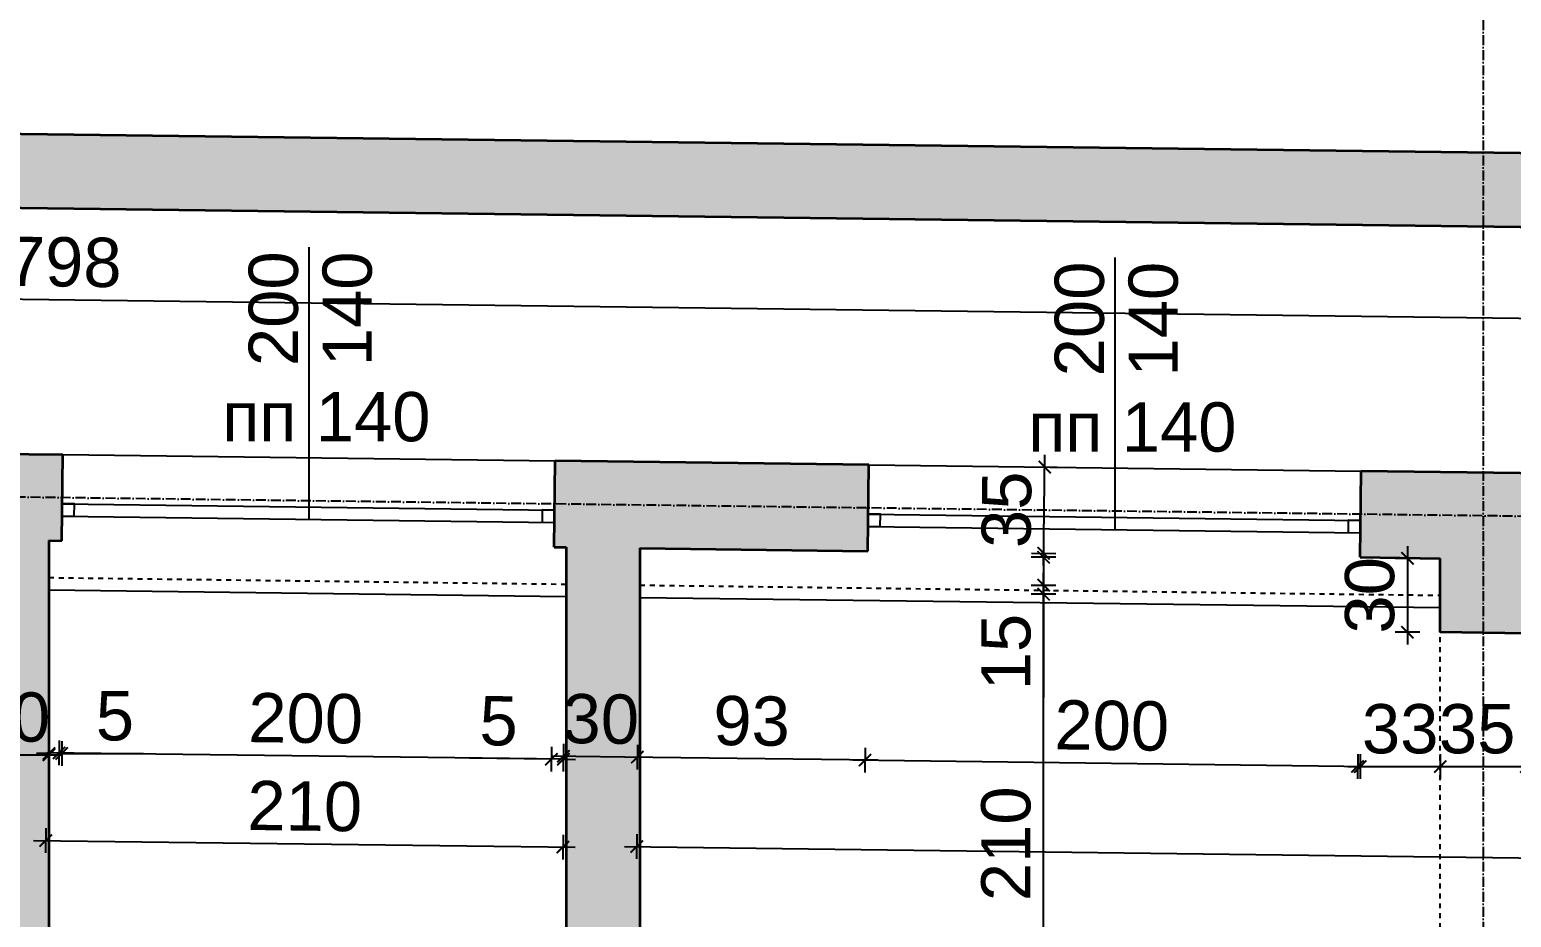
# Model space of a CAD drawing. Header units: inches. Extents: x -72385 to 39588, y -6525 to 66685.
# Drawn here: x -48975 to -48373, y 30897 to 31257 of the extents above; entities that cross this region are included whole.
import ezdxf

# ---------------------------------------------------------------- set-up
doc = ezdxf.new("R2010")
doc.units = ezdxf.units.IN
doc.header["$MEASUREMENT"] = 0
doc.linetypes.add('DashDot', pattern=[0.6, 0.4, -0.1, 0, -0.1])
doc.linetypes.add('Hidden', pattern=[0.4, 0.2, -0.2])
for name, color, linetype, lineweight in [('Изгледни линии', 253, 'Continuous', 25), ('Надписи коти външни', 252, 'Continuous', 25), ('Надписи коти вътрешни', 252, 'Continuous', 25), ('Надписи прозорци', 252, 'Continuous', 25), ('Оси', 252, 'DashDot', 25), ('Прозорци', 251, 'Continuous', 25), ('Пунктир', 253, 'Hidden', 25), ('Разрезни линии', 7, 'Continuous', 35), ('Щрих стени', 254, 'Continuous', 25)]:
    doc.layers.add(name, color=color, linetype=linetype, lineweight=lineweight)
doc.styles.add('Arial Regular', font='arial.ttf')
doc.styles.get("Standard").update_dxf_attribs({"font": 'arial.ttf'})
doc.dimstyles.new('Annotative', dxfattribs={"dimscale": 0, "dimtxt": 20, "dimasz": 5, "dimexe": 5, "dimexo": 5, "dimgap": 5, "dimtad": 1, "dimdec": 0, "dimzin": 0, "dimdsep": 46, "dimtxsty": 'Standard', "dimblk": 'ARCHTICK', "dimcen": 5, "dimdle": 5, "dimadec": 0, "dimazin": 0, "dimtfac": 1, "dimtdec": 0, "dimtofl": 0, "dimtmove": 0, "dimatfit": 3, "dimldrblk": 'ARCHTICK', "dimfxl": 5, "dimfxlon": 1, "dimtolj": 1, "dimtzin": 0, "dimarcsym": 1})

# ---------------------------------------------------------------- blocks, each defined once
blk = doc.blocks.new('_ArchTick')
at = {"color": 0, "linetype": 'ByBlock', "const_width": 0.15}
blk.add_lwpolyline([(-0.5, -0.5), (0.5, 0.5)], dxfattribs=at)
blk = doc.blocks.new('*D146')
at = {"layer": 'Defpoints', "color": 0, "ltscale": 50, "transparency": 16777216}
for p in [(-48967.34, 31029.84), (-48757.34, 31027.16), (-48758.63, 30925.42)]:
    blk.add_point(p, dxfattribs=at)
at = {"layer": 'Надписи коти вътрешни', "color": 0, "lineweight": -2, "ltscale": 50, "transparency": 16777216}
for p, q in [((-48968.57, 30933.09), (-48968.7, 30923.09)), ((-48758.57, 30930.42), (-48758.7, 30920.42)), ((-48973.63, 30928.15), (-48753.63, 30925.35))]:
    blk.add_line(p, q, dxfattribs=at)
at = {"layer": 'Надписи коти вътрешни', "color": 0, "lineweight": -2, "ltscale": 50, "transparency": 16777216, "xscale": 5, "yscale": 5, "zscale": 5}
for p, rotation in [((-48968.63, 30928.09), 179.2706286525463), ((-48758.63, 30925.42), 359.2706286525462)]:
    blk.add_blockref('_ArchTick', p, dxfattribs=dict(at, rotation=rotation))
at = {"layer": 'Надписи коти вътрешни', "color": 0, "ltscale": 50, "transparency": 16777216, "insert": (-48863.44, 30941.96), "char_height": 20, "attachment_point": 5, "rotation": 359.27063}
blk.add_mtext('\\A1;210', dxfattribs=at)
blk = doc.blocks.new('*D148')
at = {"layer": 'Defpoints', "color": 0, "ltscale": 50, "transparency": 16777216}
for p in [(-48727.34, 31026.78), (-47567.34, 31012.01), (-47568.63, 30910.86)]:
    blk.add_point(p, dxfattribs=at)
at = {"layer": 'Надписи коти вътрешни', "color": 0, "lineweight": -2, "ltscale": 50, "transparency": 16777216}
for p, q in [((-48728.56, 30930.63), (-48728.69, 30920.63)), ((-48733.62, 30925.69), (-47563.63, 30910.8)), ((-47568.56, 30915.86), (-47568.69, 30905.86))]:
    blk.add_line(p, q, dxfattribs=at)
at = {"layer": 'Надписи коти вътрешни', "color": 0, "lineweight": -2, "ltscale": 50, "transparency": 16777216, "xscale": 5, "yscale": 5, "zscale": 5}
for p, rotation in [((-48728.63, 30925.63), 179.2706286525475), ((-47568.63, 30910.86), 359.2706286525474)]:
    blk.add_blockref('_ArchTick', p, dxfattribs=dict(at, rotation=rotation))
at = {"layer": 'Надписи коти вътрешни', "color": 0, "ltscale": 50, "transparency": 16777216, "insert": (-48148.43, 30933.46), "char_height": 20, "attachment_point": 5, "rotation": 359.27063}
blk.add_mtext('\\A1;1160', dxfattribs=at)
blk = doc.blocks.new('*D149')
at = {"layer": 'Defpoints', "color": 0, "ltscale": 50, "transparency": 16777216}
for p in [(-48727.34, 31031.78), (-48563.39, 31031.78), (-48727.34, 30821.76)]:
    blk.add_point(p, dxfattribs=at)
at = {"layer": 'Надписи коти вътрешни', "color": 0, "lineweight": -2, "ltscale": 50, "transparency": 16777216}
for p, q in [((-48563.39, 30816.76), (-48563.39, 31036.78)), ((-48568.39, 31031.78), (-48558.39, 31031.78)), ((-48568.39, 30821.76), (-48558.39, 30821.76))]:
    blk.add_line(p, q, dxfattribs=at)
at = {"layer": 'Надписи коти вътрешни', "color": 0, "lineweight": -2, "ltscale": 50, "transparency": 16777216, "xscale": 5, "yscale": 5, "zscale": 5}
for p, rotation in [((-48563.39, 31031.78), 90), ((-48563.39, 30821.76), 270)]:
    blk.add_blockref('_ArchTick', p, dxfattribs=dict(at, rotation=rotation))
at = {"layer": 'Надписи коти вътрешни', "color": 0, "ltscale": 50, "transparency": 16777216, "insert": (-48578.61, 30926.77), "char_height": 20, "attachment_point": 5, "rotation": 90}
blk.add_mtext('\\A1;210', dxfattribs=at)
blk = doc.blocks.new('*D7260')
at = {"layer": 'Defpoints', "color": 0, "ltscale": 50, "transparency": 16777216}
for p in [(-48434.84, 31043.06), (-48563.39, 31028.06), (-48435.03, 31028.06)]:
    blk.add_point(p, dxfattribs=at)
at = {"layer": 'Надписи коти вътрешни', "color": 0, "lineweight": -2, "ltscale": 50, "transparency": 16777216}
for p, q in [((-48558.39, 31043.06), (-48568.39, 31043.06)), ((-48563.39, 31048.06), (-48563.39, 31028.06)), ((-48558.39, 31028.06), (-48568.39, 31028.06)), ((-48563.39, 31028.06), (-48563.39, 30986.14))]:
    blk.add_line(p, q, dxfattribs=at)
at = {"layer": 'Надписи коти вътрешни', "color": 0, "lineweight": -2, "ltscale": 50, "transparency": 16777216, "xscale": 5, "yscale": 5, "zscale": 5}
for p, rotation in [((-48563.39, 31043.06), 90), ((-48563.39, 31028.06), 270)]:
    blk.add_blockref('_ArchTick', p, dxfattribs=dict(at, rotation=rotation))
at = {"layer": 'Надписи коти вътрешни', "color": 0, "ltscale": 50, "transparency": 16777216, "insert": (-48578.61, 31004.6), "char_height": 20, "attachment_point": 5, "rotation": 90}
blk.add_mtext('\\A1;15', dxfattribs=at)
blk = doc.blocks.new('*D162')
at = {"layer": 'Defpoints', "color": 0, "ltscale": 50, "transparency": 16777216}
for p in [(-48402.15, 31042.64), (-48415.67, 31012.64), (-48402.34, 31012.64)]:
    blk.add_point(p, dxfattribs=at)
at = {"layer": 'Надписи коти вътрешни', "color": 0, "lineweight": -2, "ltscale": 50, "transparency": 16777216}
for p, q in [((-48410.67, 31042.64), (-48420.67, 31042.64)), ((-48415.67, 31047.64), (-48415.67, 31007.64)), ((-48410.67, 31012.64), (-48420.67, 31012.64))]:
    blk.add_line(p, q, dxfattribs=at)
at = {"layer": 'Надписи коти вътрешни', "color": 0, "lineweight": -2, "ltscale": 50, "transparency": 16777216, "xscale": 5, "yscale": 5, "zscale": 5}
for p, rotation in [((-48415.67, 31042.64), 90), ((-48415.67, 31012.64), 270)]:
    blk.add_blockref('_ArchTick', p, dxfattribs=dict(at, rotation=rotation))
at = {"layer": 'Надписи коти вътрешни', "color": 0, "ltscale": 50, "transparency": 16777216, "insert": (-48430.89, 31027.64), "char_height": 20, "attachment_point": 5, "rotation": 90}
blk.add_mtext('\\A1;30', dxfattribs=at)
blk = doc.blocks.new('*D163')
at = {"layer": 'Defpoints', "color": 0, "ltscale": 50, "transparency": 16777216}
for p in [(-48402.34, 31012.64), (-48367.34, 31012.64), (-48367.34, 30958.13)]:
    blk.add_point(p, dxfattribs=at)
at = {"layer": 'Надписи коти вътрешни', "color": 0, "lineweight": -2, "ltscale": 50, "transparency": 16777216}
for p, q in [((-48402.34, 30963.13), (-48402.34, 30953.13)), ((-48367.34, 30963.13), (-48367.34, 30953.13)), ((-48407.34, 30958.13), (-48362.34, 30958.13))]:
    blk.add_line(p, q, dxfattribs=at)
at = {"layer": 'Надписи коти вътрешни', "color": 0, "lineweight": -2, "ltscale": 50, "transparency": 16777216, "xscale": 5, "yscale": 5, "zscale": 5, "rotation": 180}
blk.add_blockref('_ArchTick', (-48402.34, 30958.13), dxfattribs=at)
at = {"layer": 'Надписи коти вътрешни', "color": 0, "lineweight": -2, "ltscale": 50, "transparency": 16777216, "xscale": 5, "yscale": 5, "zscale": 5}
blk.add_blockref('_ArchTick', (-48367.34, 30958.13), dxfattribs=at)
at = {"layer": 'Надписи коти вътрешни', "color": 0, "ltscale": 50, "transparency": 16777216, "insert": (-48387.34, 30973.35), "char_height": 20, "attachment_point": 5}
blk.add_mtext('\\A1;35', dxfattribs=at)
blk = doc.blocks.new('*D181')
at = {"layer": 'Defpoints', "color": 0, "ltscale": 50, "transparency": 16777216}
for p in [(-48762.16, 31047.23), (-48757.34, 31047.17), (-48763.26, 30961.13)]:
    blk.add_point(p, dxfattribs=at)
at = {"layer": 'Надписи коти вътрешни', "color": 0, "lineweight": -2, "ltscale": 50, "transparency": 16777216}
for p, q in [((-48763.2, 30966.13), (-48763.32, 30956.13)), ((-48758.37, 30966.07), (-48758.5, 30956.07)), ((-48763.26, 30961.13), (-48796.52, 30961.56)), ((-48758.43, 30961.07), (-48753.43, 30961.01))]:
    blk.add_line(p, q, dxfattribs=at)
at = {"layer": 'Надписи коти вътрешни', "color": 0, "lineweight": -2, "ltscale": 50, "transparency": 16777216, "xscale": 5, "yscale": 5, "zscale": 5}
for p, rotation in [((-48763.26, 30961.13), 359.2706286526283), ((-48758.43, 30961.07), 179.2706286526283)]:
    blk.add_blockref('_ArchTick', p, dxfattribs=dict(at, rotation=rotation))
at = {"layer": 'Надписи коти вътрешни', "color": 0, "ltscale": 50, "transparency": 16777216, "insert": (-48784.69, 30976.58), "char_height": 20, "attachment_point": 5, "rotation": 359.27063}
blk.add_mtext('\\A1;5', dxfattribs=at)
blk = doc.blocks.new('*D182')
at = {"layer": 'Defpoints', "color": 0, "ltscale": 50, "transparency": 16777216}
for p in [(-48962.15, 31049.77), (-48762.16, 31047.23), (-48963.24, 30963.68)]:
    blk.add_point(p, dxfattribs=at)
at = {"layer": 'Надписи коти вътрешни', "color": 0, "lineweight": -2, "ltscale": 50, "transparency": 16777216}
for p, q in [((-48963.18, 30968.68), (-48963.31, 30958.68)), ((-48763.2, 30966.13), (-48763.32, 30956.13)), ((-48758.26, 30961.07), (-48968.24, 30963.74))]:
    blk.add_line(p, q, dxfattribs=at)
at = {"layer": 'Надписи коти вътрешни', "color": 0, "lineweight": -2, "ltscale": 50, "transparency": 16777216, "xscale": 5, "yscale": 5, "zscale": 5}
for p, rotation in [((-48963.24, 30963.68), 179.2706286525589), ((-48763.26, 30961.13), 359.270628652559)]:
    blk.add_blockref('_ArchTick', p, dxfattribs=dict(at, rotation=rotation))
at = {"layer": 'Надписи коти вътрешни', "color": 0, "ltscale": 50, "transparency": 16777216, "insert": (-48863.06, 30977.62), "char_height": 20, "attachment_point": 5, "rotation": 359.27063}
blk.add_mtext('\\A1;200', dxfattribs=at)
blk = doc.blocks.new('*D4260')
at = {"layer": 'Defpoints', "color": 0, "ltscale": 50, "transparency": 16777216}
for p in [(-48967.34, 31049.84), (-48962.15, 31049.77), (-48962.15, 30963.43)]:
    blk.add_point(p, dxfattribs=at)
at = {"layer": 'Надписи коти вътрешни', "color": 0, "lineweight": -2, "ltscale": 50, "transparency": 16777216}
for p, q in [((-48967.34, 30968.43), (-48967.34, 30958.43)), ((-48962.15, 30968.43), (-48962.15, 30958.43)), ((-48967.34, 30963.43), (-48972.34, 30963.43)), ((-48962.15, 30963.43), (-48928.89, 30963.43))]:
    blk.add_line(p, q, dxfattribs=at)
at = {"layer": 'Надписи коти вътрешни', "color": 0, "lineweight": -2, "ltscale": 50, "transparency": 16777216, "xscale": 5, "yscale": 5, "zscale": 5}
blk.add_blockref('_ArchTick', (-48967.34, 30963.43), dxfattribs=at)
at = {"layer": 'Надписи коти вътрешни', "color": 0, "lineweight": -2, "ltscale": 50, "transparency": 16777216, "xscale": 5, "yscale": 5, "zscale": 5, "rotation": 180}
blk.add_blockref('_ArchTick', (-48962.15, 30963.43), dxfattribs=at)
at = {"layer": 'Надписи коти вътрешни', "color": 0, "ltscale": 50, "transparency": 16777216, "insert": (-48940.52, 30978.6), "char_height": 20, "attachment_point": 5}
blk.add_mtext('\\A1;5', dxfattribs=at)
blk = doc.blocks.new('*D4261')
at = {"layer": 'Defpoints', "color": 0, "ltscale": 50, "transparency": 16777216}
for p in [(-48727.34, 31046.78), (-48634.84, 31045.61), (-48728.42, 30961.92)]:
    blk.add_point(p, dxfattribs=at)
at = {"layer": 'Надписи коти вътрешни', "color": 0, "lineweight": -2, "ltscale": 50, "transparency": 16777216}
for p, q in [((-48728.35, 30966.92), (-48728.48, 30956.92)), ((-48635.85, 30965.74), (-48635.98, 30955.74)), ((-48630.92, 30960.68), (-48733.42, 30961.99))]:
    blk.add_line(p, q, dxfattribs=at)
at = {"layer": 'Надписи коти вътрешни', "color": 0, "lineweight": -2, "ltscale": 50, "transparency": 16777216, "xscale": 5, "yscale": 5, "zscale": 5}
for p, rotation in [((-48728.42, 30961.92), 179.2706286525563), ((-48635.92, 30960.74), 359.2706286525563)]:
    blk.add_blockref('_ArchTick', p, dxfattribs=dict(at, rotation=rotation))
at = {"layer": 'Надписи коти вътрешни', "color": 0, "ltscale": 50, "transparency": 16777216, "insert": (-48681.97, 30976.55), "char_height": 20, "attachment_point": 5, "rotation": 359.27063}
blk.add_mtext('\\A1;93', dxfattribs=at)
blk = doc.blocks.new('*D4262')
at = {"layer": 'Defpoints', "color": 0, "ltscale": 50, "transparency": 16777216}
for p in [(-48634.84, 31045.61), (-48434.84, 31043.06), (-48435.92, 30958.2)]:
    blk.add_point(p, dxfattribs=at)
at = {"layer": 'Надписи коти вътрешни', "color": 0, "lineweight": -2, "ltscale": 50, "transparency": 16777216}
for p, q in [((-48635.85, 30965.74), (-48635.98, 30955.74)), ((-48640.92, 30960.81), (-48430.92, 30958.13)), ((-48435.85, 30963.2), (-48435.98, 30953.2))]:
    blk.add_line(p, q, dxfattribs=at)
at = {"layer": 'Надписи коти вътрешни', "color": 0, "lineweight": -2, "ltscale": 50, "transparency": 16777216, "xscale": 5, "yscale": 5, "zscale": 5}
for p, rotation in [((-48635.92, 30960.74), 179.2706286525535), ((-48435.92, 30958.2), 359.2706286525535)]:
    blk.add_blockref('_ArchTick', p, dxfattribs=dict(at, rotation=rotation))
at = {"layer": 'Надписи коти вътрешни', "color": 0, "ltscale": 50, "transparency": 16777216, "insert": (-48535.72, 30974.68), "char_height": 20, "attachment_point": 5, "rotation": 359.27063}
blk.add_mtext('\\A1;200', dxfattribs=at)
blk = doc.blocks.new('*D4263')
at = {"layer": 'Defpoints', "color": 0, "ltscale": 50, "transparency": 16777216}
for p in [(-48434.84, 31043.06), (-48402.34, 31043.06), (-48402.34, 30958.13)]:
    blk.add_point(p, dxfattribs=at)
at = {"layer": 'Надписи коти вътрешни', "color": 0, "lineweight": -2, "ltscale": 50, "transparency": 16777216}
for p, q in [((-48434.84, 30963.13), (-48434.84, 30953.13)), ((-48402.34, 30963.13), (-48402.34, 30953.13)), ((-48439.84, 30958.13), (-48397.34, 30958.13))]:
    blk.add_line(p, q, dxfattribs=at)
at = {"layer": 'Надписи коти вътрешни', "color": 0, "lineweight": -2, "ltscale": 50, "transparency": 16777216, "xscale": 5, "yscale": 5, "zscale": 5, "rotation": 180}
blk.add_blockref('_ArchTick', (-48434.84, 30958.13), dxfattribs=at)
at = {"layer": 'Надписи коти вътрешни', "color": 0, "lineweight": -2, "ltscale": 50, "transparency": 16777216, "xscale": 5, "yscale": 5, "zscale": 5}
blk.add_blockref('_ArchTick', (-48402.34, 30958.13), dxfattribs=at)
at = {"layer": 'Надписи коти вътрешни', "color": 0, "ltscale": 50, "transparency": 16777216, "insert": (-48418.59, 30973.35), "char_height": 20, "attachment_point": 5}
blk.add_mtext('\\A1;33', dxfattribs=at)
blk = doc.blocks.new('*D2810')
at = {"layer": 'Defpoints', "color": 0, "ltscale": 50, "transparency": 16777216}
for p in [(-51367.34, 31215.4), (-46569.84, 31154.33), (-46570.31, 31117.2)]:
    blk.add_point(p, dxfattribs=at)
at = {"layer": 'Надписи коти вътрешни', "color": 0, "lineweight": -2, "ltscale": 50, "transparency": 16777216}
for p, q in [((-51367.75, 31183.28), (-51367.87, 31173.28)), ((-51372.81, 31178.34), (-46565.31, 31117.14)), ((-46570.25, 31122.2), (-46570.37, 31112.2))]:
    blk.add_line(p, q, dxfattribs=at)
at = {"layer": 'Надписи коти вътрешни', "color": 0, "lineweight": -2, "ltscale": 50, "transparency": 16777216, "xscale": 5, "yscale": 5, "zscale": 5}
for p, rotation in [((-51367.81, 31178.28), 179.2706286525473), ((-46570.31, 31117.2), 359.2706286525473)]:
    blk.add_blockref('_ArchTick', p, dxfattribs=dict(at, rotation=rotation))
at = {"layer": 'Надписи коти вътрешни', "color": 0, "ltscale": 50, "transparency": 16777216, "insert": (-48968.87, 31162.95), "char_height": 20, "attachment_point": 5, "rotation": 359.27063}
blk.add_mtext('\\A1;4798', dxfattribs=at)
blk = doc.blocks.new('*D5944')
at = {"layer": 'Defpoints', "color": 0, "ltscale": 50, "transparency": 16777216}
for p in [(-48957.47, 31417.24), (-49034.39, 31085.7), (-48961.7, 31084.77)]:
    blk.add_point(p, dxfattribs=at)
at = {"layer": 'Надписи коти външни', "color": 0, "lineweight": -2, "ltscale": 50, "transparency": 16777216}
for p, q in [((-49030.22, 31413.17), (-49030.1, 31423.17)), ((-48957.53, 31412.24), (-48957.41, 31422.24)), ((-49035.16, 31418.23), (-48952.47, 31417.18))]:
    blk.add_line(p, q, dxfattribs=at)
at = {"layer": 'Надписи коти външни', "color": 0, "lineweight": -2, "ltscale": 50, "transparency": 16777216, "xscale": 5, "yscale": 5, "zscale": 5}
for p, rotation in [((-49030.16, 31418.17), 179.2706286525329), ((-48957.47, 31417.24), 359.2706286525329)]:
    blk.add_blockref('_ArchTick', p, dxfattribs=dict(at, rotation=rotation))
at = {"layer": 'Надписи коти външни', "color": 0, "ltscale": 50, "transparency": 16777216, "insert": (-48980.41, 31432.75), "char_height": 20, "attachment_point": 5, "rotation": 359.27063}
blk.add_mtext('\\A1;73', dxfattribs=at)
blk = doc.blocks.new('*D5945')
at = {"layer": 'Defpoints', "color": 0, "ltscale": 50, "transparency": 16777216}
for p in [(-48757.48, 31414.7), (-48961.7, 31084.77), (-48761.72, 31082.22)]:
    blk.add_point(p, dxfattribs=at)
at = {"layer": 'Надписи коти външни', "color": 0, "lineweight": -2, "ltscale": 50, "transparency": 16777216}
for p, q in [((-48957.53, 31412.24), (-48957.41, 31422.24)), ((-48962.47, 31417.31), (-48752.49, 31414.63)), ((-48757.55, 31409.7), (-48757.42, 31419.7))]:
    blk.add_line(p, q, dxfattribs=at)
at = {"layer": 'Надписи коти външни', "color": 0, "lineweight": -2, "ltscale": 50, "transparency": 16777216, "xscale": 5, "yscale": 5, "zscale": 5}
for p, rotation in [((-48957.47, 31417.24), 179.2706286525485), ((-48757.48, 31414.7), 359.2706286525485)]:
    blk.add_blockref('_ArchTick', p, dxfattribs=dict(at, rotation=rotation))
at = {"layer": 'Надписи коти външни', "color": 0, "ltscale": 50, "transparency": 16777216, "insert": (-48857.28, 31431.18), "char_height": 20, "attachment_point": 5, "rotation": 359.27063}
blk.add_mtext('\\A1;200', dxfattribs=at)
blk = doc.blocks.new('*D5946')
at = {"layer": 'Defpoints', "color": 0, "ltscale": 50, "transparency": 16777216}
for p in [(-48630.16, 31413.08), (-48761.72, 31082.22), (-48634.39, 31080.6)]:
    blk.add_point(p, dxfattribs=at)
at = {"layer": 'Надписи коти външни', "color": 0, "lineweight": -2, "ltscale": 50, "transparency": 16777216}
for p, q in [((-48757.55, 31409.7), (-48757.42, 31419.7)), ((-48630.22, 31408.08), (-48630.1, 31418.08)), ((-48762.48, 31414.76), (-48625.16, 31413.01))]:
    blk.add_line(p, q, dxfattribs=at)
at = {"layer": 'Надписи коти външни', "color": 0, "lineweight": -2, "ltscale": 50, "transparency": 16777216, "xscale": 5, "yscale": 5, "zscale": 5}
for p, rotation in [((-48757.48, 31414.7), 179.2706286525486), ((-48630.16, 31413.08), 359.2706286525486)]:
    blk.add_blockref('_ArchTick', p, dxfattribs=dict(at, rotation=rotation))
at = {"layer": 'Надписи коти външни', "color": 0, "ltscale": 50, "transparency": 16777216, "insert": (-48680.41, 31428.76), "char_height": 20, "attachment_point": 5, "rotation": 359.27063}
blk.add_mtext('\\A1;127', dxfattribs=at)
blk = doc.blocks.new('*D5947')
at = {"layer": 'Defpoints', "color": 0, "ltscale": 50, "transparency": 16777216}
for p in [(-48430.16, 31410.53), (-48634.39, 31080.6), (-48434.39, 31078.06)]:
    blk.add_point(p, dxfattribs=at)
at = {"layer": 'Надписи коти външни', "color": 0, "lineweight": -2, "ltscale": 50, "transparency": 16777216}
for p, q in [((-48630.22, 31408.08), (-48630.1, 31418.08)), ((-48635.16, 31413.14), (-48425.16, 31410.47)), ((-48430.22, 31405.53), (-48430.1, 31415.53))]:
    blk.add_line(p, q, dxfattribs=at)
at = {"layer": 'Надписи коти външни', "color": 0, "lineweight": -2, "ltscale": 50, "transparency": 16777216, "xscale": 5, "yscale": 5, "zscale": 5}
for p, rotation in [((-48630.16, 31413.08), 179.2706286525566), ((-48430.16, 31410.53), 359.2706286525566)]:
    blk.add_blockref('_ArchTick', p, dxfattribs=dict(at, rotation=rotation))
at = {"layer": 'Надписи коти външни', "color": 0, "ltscale": 50, "transparency": 16777216, "insert": (-48529.97, 31427.01), "char_height": 20, "attachment_point": 5, "rotation": 359.27063}
blk.add_mtext('\\A1;200', dxfattribs=at)
blk = doc.blocks.new('*D5948')
at = {"layer": 'Defpoints', "color": 0, "ltscale": 50, "transparency": 16777216}
for p in [(-48330.16, 31409.26), (-48434.39, 31078.06), (-48334.39, 31076.78)]:
    blk.add_point(p, dxfattribs=at)
at = {"layer": 'Надписи коти външни', "color": 0, "lineweight": -2, "ltscale": 50, "transparency": 16777216}
for p, q in [((-48435.16, 31410.59), (-48325.16, 31409.19)), ((-48430.22, 31405.53), (-48430.1, 31415.53)), ((-48330.22, 31404.26), (-48330.1, 31414.26))]:
    blk.add_line(p, q, dxfattribs=at)
at = {"layer": 'Надписи коти външни', "color": 0, "lineweight": -2, "ltscale": 50, "transparency": 16777216, "xscale": 5, "yscale": 5, "zscale": 5}
for p, rotation in [((-48430.16, 31410.53), 179.2706286525233), ((-48330.16, 31409.26), 359.2706286525233)]:
    blk.add_blockref('_ArchTick', p, dxfattribs=dict(at, rotation=rotation))
at = {"layer": 'Надписи коти външни', "color": 0, "ltscale": 50, "transparency": 16777216, "insert": (-48380.41, 31425.11), "char_height": 20, "attachment_point": 5, "rotation": 359.27063}
blk.add_mtext('\\A1;100', dxfattribs=at)
blk = doc.blocks.new('*D5961')
at = {"layer": 'Defpoints', "color": 0, "ltscale": 50, "transparency": 16777216}
for p in [(-40216.83, 31405.98), (-52317.34, 31127.49), (-40222.34, 30973.51)]:
    blk.add_point(p, dxfattribs=at)
at = {"layer": 'Надписи коти външни', "color": 0, "lineweight": -2, "ltscale": 50, "transparency": 16777216}
for p, q in [((-52311.9, 31554.95), (-52311.77, 31564.95)), ((-52316.83, 31560.02), (-40211.83, 31405.91)), ((-40216.9, 31400.98), (-40216.77, 31410.98))]:
    blk.add_line(p, q, dxfattribs=at)
at = {"layer": 'Надписи коти външни', "color": 0, "lineweight": -2, "ltscale": 50, "transparency": 16777216, "xscale": 5, "yscale": 5, "zscale": 5}
for p, rotation in [((-52311.83, 31559.95), 179.2706286525472), ((-40216.83, 31405.98), 359.2706286525473)]:
    blk.add_blockref('_ArchTick', p, dxfattribs=dict(at, rotation=rotation))
at = {"layer": 'Надписи коти външни', "color": 0, "ltscale": 50, "transparency": 16777216, "insert": (-46264.14, 31498.18), "char_height": 20, "attachment_point": 5, "rotation": 359.27063}
blk.add_mtext('\\A1;12095', dxfattribs=at)
blk = doc.blocks.new('*D7139')
at = {"layer": 'Defpoints', "color": 0, "ltscale": 10, "transparency": 16777216}
for p in [(-48757.34, 31047.17), (-48727.34, 31046.78), (-48758.42, 30962.3)]:
    blk.add_point(p, dxfattribs=at)
at = {"layer": 'Надписи коти вътрешни', "color": 0, "lineweight": -2, "ltscale": 10, "transparency": 16777216}
for p, q in [((-48758.35, 30967.3), (-48758.48, 30957.3)), ((-48728.35, 30966.92), (-48728.48, 30956.92)), ((-48723.42, 30961.86), (-48763.42, 30962.37))]:
    blk.add_line(p, q, dxfattribs=at)
at = {"layer": 'Надписи коти вътрешни', "color": 0, "lineweight": -2, "ltscale": 10, "transparency": 16777216, "xscale": 5, "yscale": 5, "zscale": 5}
for p, rotation in [((-48758.42, 30962.3), 179.2706286525324), ((-48728.42, 30961.92), 359.2706286525323)]:
    blk.add_blockref('_ArchTick', p, dxfattribs=dict(at, rotation=rotation))
at = {"layer": 'Надписи коти вътрешни', "color": 0, "ltscale": 10, "transparency": 16777216, "insert": (-48743.22, 30977.33), "char_height": 20, "attachment_point": 5, "rotation": 359.27063}
blk.add_mtext('\\A1;30', dxfattribs=at)
blk = doc.blocks.new('*D7140')
at = {"layer": 'Defpoints', "color": 0, "ltscale": 10, "transparency": 16777216}
for p in [(-48997.34, 30995.31), (-48967.34, 30995.31), (-48967.34, 30962.87)]:
    blk.add_point(p, dxfattribs=at)
at = {"layer": 'Надписи коти вътрешни', "color": 0, "lineweight": -2, "ltscale": 10, "transparency": 16777216}
for p, q in [((-48997.34, 30967.87), (-48997.34, 30957.87)), ((-48967.34, 30967.87), (-48967.34, 30957.87)), ((-49002.34, 30962.87), (-48962.34, 30962.87))]:
    blk.add_line(p, q, dxfattribs=at)
at = {"layer": 'Надписи коти вътрешни', "color": 0, "lineweight": -2, "ltscale": 10, "transparency": 16777216, "xscale": 5, "yscale": 5, "zscale": 5, "rotation": 180}
blk.add_blockref('_ArchTick', (-48997.34, 30962.87), dxfattribs=at)
at = {"layer": 'Надписи коти вътрешни', "color": 0, "lineweight": -2, "ltscale": 10, "transparency": 16777216, "xscale": 5, "yscale": 5, "zscale": 5}
blk.add_blockref('_ArchTick', (-48967.34, 30962.87), dxfattribs=at)
at = {"layer": 'Надписи коти вътрешни', "color": 0, "ltscale": 10, "transparency": 16777216, "insert": (-48982.34, 30978.08), "char_height": 20, "attachment_point": 5}
blk.add_mtext('\\A1;30', dxfattribs=at)
blk = doc.blocks.new('*D7261')
at = {"layer": 'Defpoints', "color": 0, "ltscale": 10, "transparency": 16777216}
for p in [(-48634.39, 31080.6), (-48562.93, 31079.69), (-48634.84, 31045.61)]:
    blk.add_point(p, dxfattribs=at)
at = {"layer": 'Надписи коти вътрешни', "color": 0, "lineweight": -2, "ltscale": 10, "transparency": 16777216}
for p, q in [((-48563.44, 31039.7), (-48562.86, 31084.69)), ((-48567.93, 31079.76), (-48557.93, 31079.63)), ((-48568.37, 31044.76), (-48558.37, 31044.63))]:
    blk.add_line(p, q, dxfattribs=at)
at = {"layer": 'Надписи коти вътрешни', "color": 0, "lineweight": -2, "ltscale": 10, "transparency": 16777216, "xscale": 5, "yscale": 5, "zscale": 5}
for p, rotation in [((-48562.93, 31079.69), 89.27062865254491), ((-48563.37, 31044.7), 269.2706286525449)]:
    blk.add_blockref('_ArchTick', p, dxfattribs=dict(at, rotation=rotation))
at = {"layer": 'Надписи коти вътрешни', "color": 0, "ltscale": 10, "transparency": 16777216, "insert": (-48578.37, 31062.39), "char_height": 20, "attachment_point": 5, "rotation": 89.27063}
blk.add_mtext('\\A1;35', dxfattribs=at)

msp = doc.modelspace()

# ---------------------------------------------------------------- hatches: boundary and pattern name
at = {"layer": 'Щрих стени', "ltscale": 10}
h = msp.add_hatch(color=256, dxfattribs=at)
h.dxf.hatch_style = 1
h.paths.add_polyline_path([(-46539.84, 31183.95), (-51397.34, 31245.79), (-51397.34, 31115.78), (-51367.34, 31115.4), (-51367.34, 31215.4), (-46569.84, 31154.33), (-46569.84, 31074.32), (-46539.84, 31073.94)])
h = msp.add_hatch(color=256, dxfattribs=at)
h.dxf.hatch_style = 1
h.paths.add_polyline_path([(-46804.39, 31057.31), (-46904.39, 31058.58), (-46904.84, 31023.58), (-46804.84, 31022.31)])
h.paths.add_polyline_path([(-47104.39, 31061.13), (-47234.39, 31062.78), (-47234.84, 31027.78), (-47202.34, 31027.37), (-47202.34, 30732.34), (-47431.96, 30735.27), (-47432.34, 30705.27), (-47202.34, 30702.34), (-47202.34, 30642.34), (-47139.84, 30642.34), (-47139.84, 30996.57), (-47137.34, 30996.54), (-47137.34, 31026.54), (-47104.84, 31026.13)])
h.paths.add_polyline_path([(-47434.39, 31065.33), (-47566.89, 31067.01), (-47567.34, 31032.02), (-47567.34, 30612.04), (-47537.34, 30612.04), (-47537.34, 30706.61), (-47512.34, 30706.29), (-47511.96, 30736.29), (-47537.34, 30736.61), (-47537.34, 31031.63), (-47434.84, 31030.33)], flags=17)
h.paths.add_polyline_path([(-47766.88, 31069.56), (-47834.39, 31070.42), (-47834.84, 31035.42), (-47802.34, 31035.01), (-47802.34, 31005.01), (-47767.34, 31004.56), (-47767.34, 31034.56)], flags=17)
h.paths.add_polyline_path([(-48034.39, 31072.96), (-48134.39, 31074.24), (-48134.84, 31039.24), (-48034.84, 31037.97)], flags=17)
h.paths.add_polyline_path([(-48334.39, 31076.78), (-48434.39, 31078.06), (-48434.84, 31043.06), (-48402.34, 31042.65), (-48402.34, 31012.64), (-48367.34, 31012.2), (-48367.34, 31042.2), (-48334.84, 31041.79)], flags=17)
h.paths.add_polyline_path([(-48634.39, 31080.6), (-48761.72, 31082.22), (-48762.16, 31047.23), (-48757.34, 31047.17), (-48757.34, 30777.14), (-48727.34, 30777.14), (-48727.34, 30791.76), (-48622.34, 30790.43), (-48622.34, 30650.41), (-48727.34, 30651.75), (-48727.34, 30697.14), (-48757.34, 30697.14), (-48757.34, 30652.13), (-48807.34, 30652.77), (-48807.72, 30622.77), (-48639.84, 30620.63), (-48639.84, 30450.62), (-48982.34, 30454.98), (-48982.34, 30515.81), (-49047.34, 30515.81), (-49047.34, 30385.8), (-49017.34, 30385.8), (-49017.34, 30425.42), (-47202.34, 30402.32), (-47202.34, 30392.32), (-47139.84, 30392.32), (-47139.84, 30444.03), (-47109.84, 30443.64), (-47109.84, 30473.65), (-47139.84, 30474.03), (-47139.84, 30542.33), (-47202.34, 30542.33), (-47202.34, 30432.32), (-47537.34, 30436.58), (-47537.34, 30512.04), (-47567.34, 30512.04), (-47567.34, 30436.97), (-47752.34, 30439.32), (-47752.34, 30504.33), (-47817.34, 30505.15), (-47817.34, 30470.15), (-47837.34, 30470.41), (-47837.34, 30440.4), (-48352.34, 30446.96), (-48352.34, 30511.97), (-48417.34, 30512.79), (-48417.34, 30447.79), (-48609.84, 30450.24), (-48609.84, 30820.27), (-48727.34, 30821.76), (-48727.34, 31046.78), (-48634.84, 31045.61)])
h.paths.add_polyline_path([(-48887.34, 30653.79), (-48967.34, 30654.81), (-48967.34, 31049.84), (-48962.15, 31049.77), (-48961.7, 31084.77), (-49034.39, 31085.7), (-49034.84, 31050.7), (-49022.34, 31050.54), (-49022.34, 31020.54), (-48997.34, 31020.22), (-48997.34, 30655.19), (-49047.34, 30655.82), (-49047.34, 30615.82), (-48982.34, 30615.82), (-48982.34, 30624.99), (-48887.72, 30623.79)])
h.paths.add_polyline_path([(-49234.38, 31088.24), (-49334.39, 31089.51), (-49334.84, 31054.52), (-49234.82, 31053.24)])
h.paths.add_polyline_path([(-49534.38, 31092.06), (-49634.39, 31093.33), (-49634.84, 31058.34), (-49602.34, 31057.92), (-49602.34, 31027.92), (-49567.34, 31027.47), (-49567.34, 31057.48), (-49534.82, 31057.06)])
h.paths.add_polyline_path([(-49834.38, 31095.88), (-49934.39, 31097.15), (-49934.84, 31062.16), (-49834.82, 31060.88)])
h.paths.add_polyline_path([(-49552.34, 30522.24), (-49617.34, 30523.07), (-49617.34, 30503.07), (-49637.34, 30503.32), (-49637.34, 30453.32), (-49617.34, 30453.06), (-49617.34, 30433.06), (-49552.34, 30432.23)])

# ---------------------------------------------------------------- linework, layer by layer
at = {"layer": 'Изгледни линии', "ltscale": 50}
for p, q in [((-48961.7, 31084.77), (-48761.72, 31082.22)), ((-48634.39, 31080.6), (-48434.41, 31078.06)), ((-48967.34, 31029.84), (-48757.34, 31027.16)), ((-48727.34, 31026.78), (-48402.34, 31022.64))]:
    msp.add_line(p, q, dxfattribs=at)
at = {"layer": 'Надписи прозорци', "ltscale": 50}
for p, q in [((-48861.71, 31058.5), (-48861.71, 31168.96)), ((-48534.4, 31054.33), (-48534.4, 31164.79))]:
    msp.add_line(p, q, dxfattribs=at)
at = {"layer": 'Оси', "ltscale": 10}
for p, q in [((-48384.84, 31559.97), (-48384.84, 28759.74)), ((-39839.84, 30951.14), (-52799.84, 31116.13))]:
    msp.add_line(p, q, dxfattribs=at)
at = {"layer": 'Прозорци', "ltscale": 50}
for p, q in [((-48961.96, 31064.77), (-48761.97, 31062.23)), ((-48962.02, 31059.77), (-48762.04, 31057.23)), ((-48634.71, 31055.61), (-48434.73, 31053.06)), ((-48634.65, 31060.6), (-48434.66, 31058.06))]:
    msp.add_line(p, q, dxfattribs=at)
for points in [[(-48962.02, 31059.77), (-48957.02, 31059.71), (-48956.96, 31064.71), (-48961.96, 31064.77), (-48962.02, 31059.77)], [(-48767.04, 31057.29), (-48762.04, 31057.23), (-48761.97, 31062.23), (-48766.97, 31062.29), (-48767.04, 31057.29)], [(-48634.71, 31055.61), (-48629.71, 31055.54), (-48629.65, 31060.54), (-48634.65, 31060.6), (-48634.71, 31055.61)], [(-48439.73, 31053.12), (-48434.73, 31053.06), (-48434.66, 31058.06), (-48439.66, 31058.12), (-48439.73, 31053.12)]]:
    msp.add_lwpolyline(points, dxfattribs=at)
at = {"layer": 'Пунктир', "ltscale": 10}
for p, q in [((-48967.34, 31034.84), (-48757.34, 31032.16)), ((-48727.34, 31031.78), (-48402.34, 31027.64)), ((-48402.34, 30512.6), (-48402.34, 31012.64))]:
    msp.add_line(p, q, dxfattribs=at)
at = {"layer": 'Разрезни линии', "ltscale": 50}
for p, q in [((-51397.34, 31245.79), (-46539.84, 31183.95)), ((-51367.34, 31215.4), (-46569.84, 31154.33)), ((-49034.39, 31085.7), (-48961.7, 31084.77)), ((-48962.15, 31049.77), (-48961.7, 31084.77)), ((-48762.16, 31047.23), (-48761.72, 31082.22)), ((-48634.39, 31080.6), (-48761.72, 31082.22)), ((-48634.84, 31045.61), (-48634.39, 31080.6)), ((-48434.84, 31043.06), (-48434.39, 31078.06)), ((-48334.39, 31076.78), (-48434.39, 31078.06)), ((-48967.34, 31049.84), (-48967.34, 30654.81)), ((-48967.34, 31049.84), (-48962.15, 31049.77)), ((-48762.16, 31047.23), (-48757.34, 31047.17)), ((-48757.34, 31047.17), (-48757.34, 30777.14)), ((-48727.34, 31046.78), (-48727.34, 30821.76)), ((-48727.34, 31046.78), (-48634.84, 31045.61)), ((-48434.84, 31043.06), (-48402.34, 31042.65)), ((-48402.34, 31012.64), (-48402.34, 31042.65)), ((-48367.34, 31012.2), (-48402.34, 31012.64))]:
    msp.add_line(p, q, dxfattribs=at)

# ---------------------------------------------------------------- texts
at = {"layer": 'Надписи прозорци', "ltscale": 100, "char_height": 20, "width": 180.4891, "attachment_point": 1, "rotation": 90, "style": 'Arial Regular'}
for s, insert in [('200', (-48886.22, 31120.67)), ('140', (-48856.22, 31120.59)), ('200', (-48558.91, 31116.5)), ('140', (-48528.91, 31116.42))]:
    msp.add_mtext(s, dxfattribs=dict(at, insert=insert))
at = {"layer": 'Надписи прозорци', "ltscale": 100, "char_height": 20, "width": 180.4891, "attachment_point": 1, "style": 'Arial Regular'}
for insert in [(-48897.02, 31110.15), (-48569.71, 31105.98)]:
    msp.add_mtext('пп 140', dxfattribs=dict(at, insert=insert))

# ---------------------------------------------------------------- dimensions: what is measured, and where the dimension line sits
at = {"layer": 'Надписи коти външни', "ltscale": 50}
dim = msp.add_aligned_dim(p1=(-52317.34, 31127.49), p2=(-40222.34, 30973.51), distance=432.5, text='12095', dimstyle='Annotative', override={"dimscale": 0, "dimtix": 0, "dimtofl": 0, "dimtmove": 0, "dimatfit": 3}, dxfattribs=at)
dim.commit()
dim.dimension.update_dxf_attribs({"geometry": '*D5961', "text_midpoint": (-46264.14, 31498.18)})
for base, p1, p2, picture, middle in [((-48957.47, 31417.24), (-49034.39, 31085.7), (-48961.7, 31084.77), '*D5944', (-48980.6, 31417.54)), ((-48630.16, 31413.08), (-48761.72, 31082.22), (-48634.39, 31080.6), '*D5946', (-48680.6, 31413.72)), ((-48330.16, 31409.26), (-48434.39, 31078.06), (-48334.39, 31076.78), '*D5948', (-48380.6, 31409.9))]:
    dim = msp.add_linear_dim(base=base, p1=p1, p2=p2, angle=359.27063, dimstyle='Annotative', override={"dimscale": 0, "dimtix": 0, "dimtofl": 0, "dimtmove": 0, "dimatfit": 3}, dxfattribs=at)
    dim.commit()
    dim.dimension.update_dxf_attribs({"geometry": picture, "text_midpoint": middle, "dimtype": 129})
for p1, p2, picture, middle in [((-48961.7, 31084.77), (-48761.72, 31082.22), '*D5945', (-48857.28, 31431.18)), ((-48634.39, 31080.6), (-48434.39, 31078.06), '*D5947', (-48529.97, 31427.01))]:
    dim = msp.add_aligned_dim(p1=p1, p2=p2, distance=332.5, dimstyle='Annotative', override={"dimscale": 0, "dimtix": 0, "dimtofl": 0, "dimtmove": 0, "dimatfit": 3}, dxfattribs=at)
    dim.commit()
    dim.dimension.update_dxf_attribs({"geometry": picture, "text_midpoint": middle})
at = {"layer": 'Надписи коти вътрешни', "ltscale": 50}
for p1, p2, distance, picture, middle in [((-51367.34, 31215.4), (-46569.84, 31154.33), -37.13, '*D2810', (-48968.87, 31162.95)), ((-48762.16, 31047.23), (-48962.15, 31049.77), 86.1, '*D182', (-48863.06, 30977.62)), ((-48757.34, 31047.17), (-48762.16, 31047.23), 86.1, '*D181', (-48784.69, 30976.58)), ((-48634.84, 31045.61), (-48727.34, 31046.78), 84.87, '*D4261', (-48681.97, 30976.55)), ((-48634.84, 31045.61), (-48434.84, 31043.06), -84.87, '*D4262', (-48535.72, 30974.68)), ((-48967.34, 31029.84), (-48757.34, 31027.16), -101.75, '*D146', (-48863.44, 30941.96)), ((-48727.34, 31026.78), (-47567.34, 31012.01), -101.16, '*D148', (-48148.43, 30933.46))]:
    dim = msp.add_aligned_dim(p1=p1, p2=p2, distance=distance, dimstyle='Annotative', override={"dimscale": 0, "dimtix": 0, "dimtofl": 0, "dimtmove": 0, "dimatfit": 3}, dxfattribs=at)
    dim.commit()
    dim.dimension.update_dxf_attribs({"geometry": picture, "text_midpoint": middle})
at = {"layer": 'Надписи коти вътрешни', "ltscale": 10}
for base, p1, p2, angle, picture, middle in [((-48562.93, 31079.69), (-48634.84, 31045.61), (-48634.39, 31080.6), 89.27063, '*D7261', (-48563.15, 31062.19)), ((-48758.42, 30962.3), (-48727.34, 31046.78), (-48757.34, 31047.17), 179.27063, '*D7139', (-48743.42, 30962.11)), ((-48967.34, 30962.87), (-48997.34, 30995.31), (-48967.34, 30995.31), 0, '*D7140', (-48982.34, 30962.87))]:
    dim = msp.add_linear_dim(base=base, p1=p1, p2=p2, angle=angle, dimstyle='Annotative', override={"dimscale": 0, "dimtix": 0, "dimtofl": 0, "dimtmove": 0, "dimatfit": 3}, dxfattribs=at)
    dim.commit()
    dim.dimension.update_dxf_attribs({"geometry": picture, "text_midpoint": middle, "dimtype": 129})
at = {"layer": 'Надписи коти вътрешни', "ltscale": 50}
dim = msp.add_linear_dim(base=(-48962.15, 30963.43), p1=(-48967.34, 31049.84), p2=(-48962.15, 31049.77), dimstyle='Annotative', override={"dimscale": 0, "dimtix": 0, "dimtofl": 0, "dimtmove": 0, "dimatfit": 3}, dxfattribs=at)
dim.commit()
dim.dimension.update_dxf_attribs({"geometry": '*D4260', "text_midpoint": (-48940.52, 30978.6)})
for base, p1, p2, picture, middle in [((-48563.39, 31028.06), (-48434.84, 31043.06), (-48435.03, 31028.06), '*D7260', (-48578.61, 31004.6)), ((-48563.39, 31031.78), (-48727.34, 30821.76), (-48727.34, 31031.78), '*D149', (-48578.61, 30926.77))]:
    dim = msp.add_linear_dim(base=base, p1=p1, p2=p2, angle=90, dimstyle='Annotative', override={"dimscale": 0, "dimtix": 0, "dimtofl": 0, "dimtmove": 0, "dimatfit": 3}, dxfattribs=at)
    dim.commit()
    dim.dimension.update_dxf_attribs({"geometry": picture, "text_midpoint": middle})
dim = msp.add_linear_dim(base=(-48415.67, 31012.64), p1=(-48402.15, 31042.64), p2=(-48402.34, 31012.64), angle=90, dimstyle='Annotative', override={"dimscale": 0, "dimtix": 0, "dimtofl": 0, "dimtmove": 0, "dimatfit": 3}, dxfattribs=at)
dim.commit()
dim.dimension.update_dxf_attribs({"geometry": '*D162', "text_midpoint": (-48415.67, 31027.64), "dimtype": 128})
for base, p1, p2, picture, middle in [((-48402.33731907, 30958.13425037), (-48434.83731907, 31043.05991255), (-48402.33731907, 31043.05991255), '*D4263', (-48418.58731907, 30958.13425037)), ((-48367.34, 30958.13), (-48402.34, 31012.64), (-48367.34, 31012.64), '*D163', (-48387.34, 30958.13))]:
    dim = msp.add_linear_dim(base=base, p1=p1, p2=p2, dimstyle='Annotative', override={"dimscale": 0, "dimtix": 0, "dimtofl": 0, "dimtmove": 0, "dimatfit": 3}, dxfattribs=at)
    dim.commit()
    dim.dimension.update_dxf_attribs({"geometry": picture, "text_midpoint": middle, "dimtype": 128})

doc.saveas('drawing.dxf')
